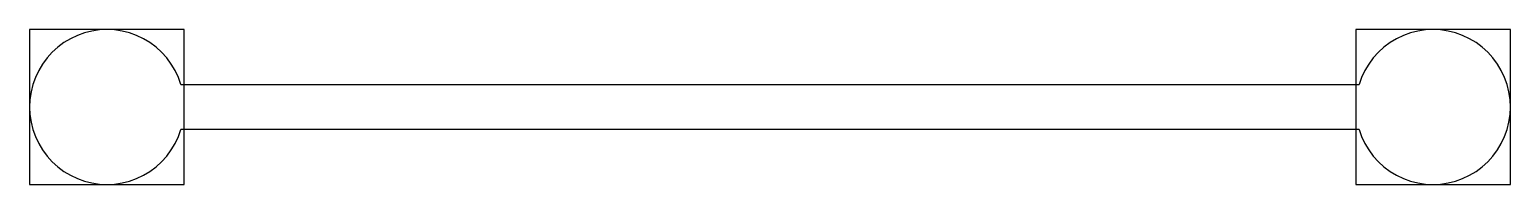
# Model space of a CAD drawing. Header units: millimetres. Extents: x 1.65 to 8.35, y 2.65 to 3.35.
import ezdxf

# ---------------------------------------------------------------- set-up
doc = ezdxf.new("R2010")
doc.units = ezdxf.units.MM
doc.layers.add('PCB_LAYERS', color=7, linetype='CONTINUOUS')

msp = doc.modelspace()

# ---------------------------------------------------------------- linework, layer by layer
at = {"layer": 'PCB_LAYERS', "color": 35, "true_color": 0xb87333}
for points in [[(8.034305, 2.651686), (8.068281, 2.656726), (8.101599, 2.665071), (8.133939, 2.676643), (8.164988, 2.691328), (8.194449, 2.708986), (8.222037, 2.729447), (8.247487, 2.752513), (8.270553, 2.777963), (8.291014, 2.805551), (8.308672, 2.835012), (8.323357, 2.866061), (8.334929, 2.898401), (8.343274, 2.931719), (8.348314, 2.965695), (8.35, 3), (8.348314, 3.034305), (8.343274, 3.068281), (8.334929, 3.101599), (8.323357, 3.133939), (8.308672, 3.164988), (8.291014, 3.194449), (8.270553, 3.222037), (8.247487, 3.247487), (8.222037, 3.270553), (8.194449, 3.291014), (8.164988, 3.308672), (8.133939, 3.323357), (8.101599, 3.334929), (8.068281, 3.343274), (8.034305, 3.348314), (8, 3.35), (7.965695, 3.348314), (7.931719, 3.343274), (7.898401, 3.334929), (7.866061, 3.323357), (7.835012, 3.308672), (7.805551, 3.291014), (7.777963, 3.270553), (7.752513, 3.247487), (7.729447, 3.222037), (7.708986, 3.194449), (7.691328, 3.164988), (7.676643, 3.133939), (7.665071, 3.101599), (7.664671, 3.1), (2.335329, 3.1), (2.334929, 3.101599), (2.323357, 3.133939), (2.308672, 3.164988), (2.291014, 3.194449), (2.270553, 3.222037), (2.247487, 3.247487), (2.222037, 3.270553), (2.194449, 3.291014), (2.164988, 3.308672), (2.133939, 3.323357), (2.101599, 3.334929), (2.068281, 3.343274), (2.034305, 3.348314), (2, 3.35), (1.965695, 3.348314), (1.931719, 3.343274), (1.898401, 3.334929), (1.866061, 3.323357), (1.835012, 3.308672), (1.805551, 3.291014), (1.777963, 3.270553), (1.752513, 3.247487), (1.729447, 3.222037), (1.708986, 3.194449), (1.691328, 3.164988), (1.676643, 3.133939), (1.665071, 3.101599), (1.656726, 3.068281), (1.651686, 3.034305), (1.65, 3), (1.651686, 2.965695), (1.656726, 2.931719), (1.665071, 2.898401), (1.676643, 2.866061), (1.691328, 2.835012), (1.708986, 2.805551), (1.729447, 2.777963), (1.752513, 2.752513), (1.777963, 2.729447), (1.805551, 2.708986), (1.835012, 2.691328), (1.866061, 2.676643), (1.898401, 2.665071), (1.931719, 2.656726), (1.965695, 2.651686), (2, 2.65), (2.034305, 2.651686), (2.068281, 2.656726), (2.101599, 2.665071), (2.133939, 2.676643), (2.164988, 2.691328), (2.194449, 2.708986), (2.222037, 2.729447), (2.247487, 2.752513), (2.270553, 2.777963), (2.291014, 2.805551), (2.308672, 2.835012), (2.323357, 2.866061), (2.334929, 2.898401), (2.335329, 2.9), (7.664671, 2.9), (7.665071, 2.898401), (7.676643, 2.866061), (7.691328, 2.835012), (7.708986, 2.805551), (7.729447, 2.777963), (7.752513, 2.752513), (7.777963, 2.729447), (7.805551, 2.708986), (7.835012, 2.691328), (7.866061, 2.676643), (7.898401, 2.665071), (7.931719, 2.656726), (7.965695, 2.651686), (8, 2.65)], [(1.65, 2.65), (2.35, 2.65), (2.35, 3.35), (1.65, 3.35)], [(1.65, 2.65), (2.35, 2.65), (2.35, 3.35), (1.65, 3.35)], [(7.65, 2.65), (8.35, 2.65), (8.35, 3.35), (7.65, 3.35)], [(7.65, 2.65), (8.35, 2.65), (8.35, 3.35), (7.65, 3.35)]]:
    msp.add_lwpolyline(points, close=True, dxfattribs=at)

doc.saveas('drawing.dxf')
